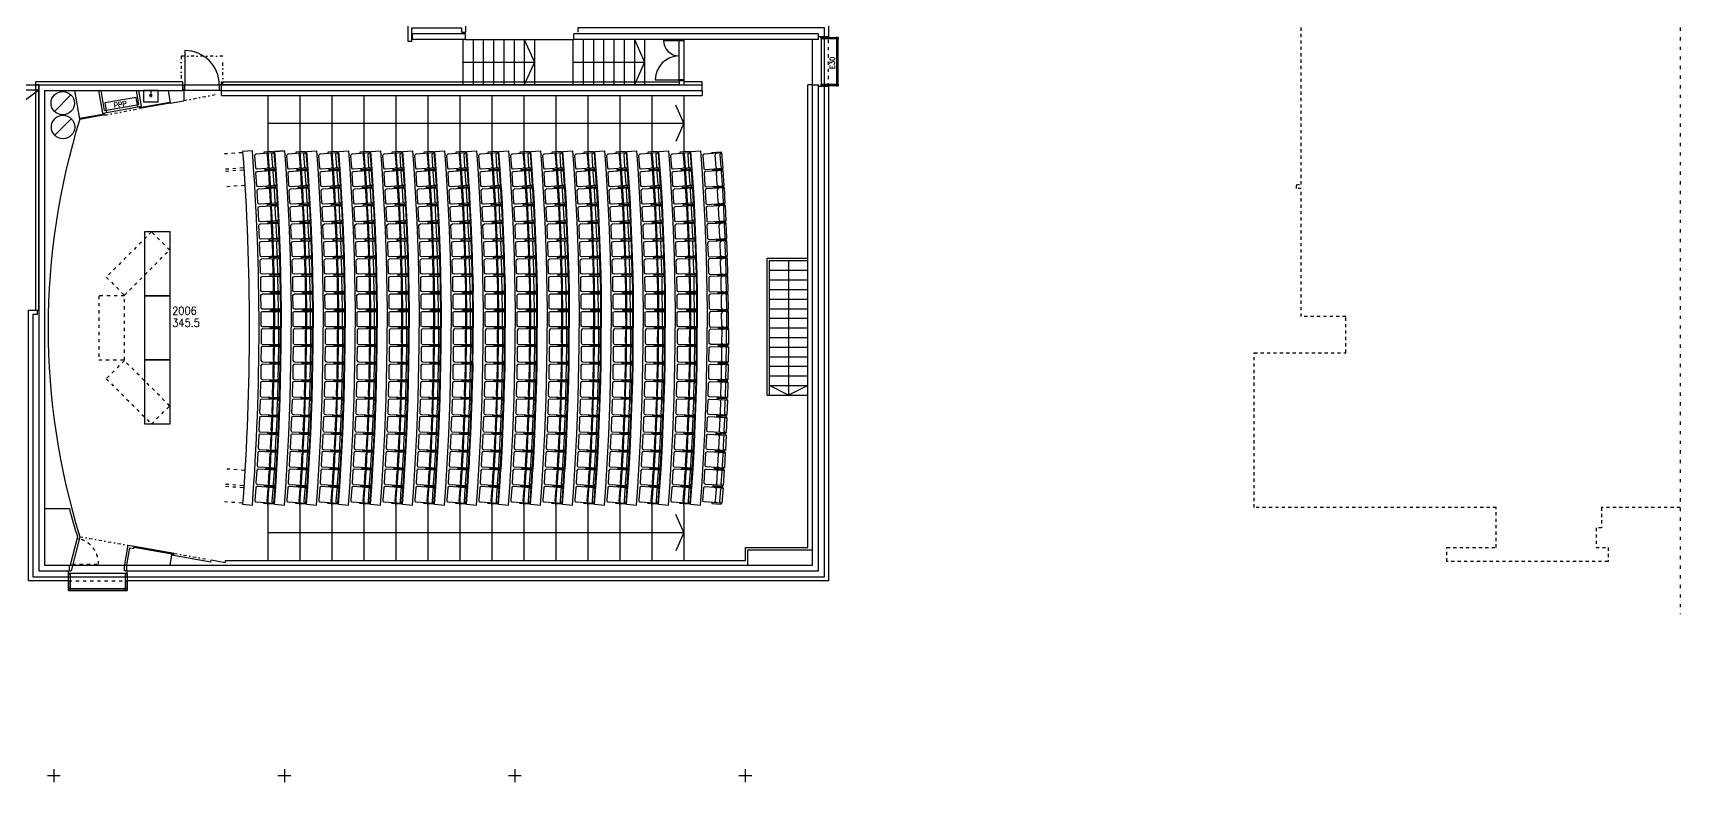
# Model space of a CAD drawing. Extents: x -405 to 179240, y -2585 to 69597.
# Drawn here: x 127780 to 179240, y -185 to 23212 of the extents above; entities that cross this region are included whole.
import ezdxf
from ezdxf.enums import TextEntityAlignment as Align

# ---------------------------------------------------------------- set-up
doc = ezdxf.new("R2010")
doc.units = 0
doc.header["$LTSCALE"] = 100
doc.header["$MEASUREMENT"] = 0
for name, pattern in [('KEL', [2.25, 1, -1.25]), ('KL', [2, 1, -1]), ('PKL', [3, 1, -1, 0, -1])]:
    doc.linetypes.add(name, pattern=pattern)
doc.layers.get('0').update_dxf_attribs({"linetype": 'CONTINUOUS'})
for name, color, linetype in [('ARF2600E0', 8, 'PKL'), ('ART1100T0', 7, 'CONTINUOUS'), ('ART1100T3', 7, 'CONTINUOUS'), ('ART1100TB', 7, 'CONTINUOUS'), ('FM_I', 7, 'CONTINUOUS'), ('M00402', 7, 'CONTINUOUS'), ('M06001', 7, 'CONTINUOUS'), ('M06037', 8, 'CONTINUOUS'), ('M06051', 3, 'CONTINUOUS'), ('m06080', 7, 'CONTINUOUS'), ('M06081', 8, 'CONTINUOUS'), ('PENKIT', 8, 'CONTINUOUS')]:
    doc.layers.add(name, color=color, linetype=linetype)
doc.styles.add('ROMANS', font='romans.shx')
doc.styles.get("Standard").update_dxf_attribs({"font": 'simplex.shx'})

# ---------------------------------------------------------------- blocks, each defined once
blk = doc.blocks.new('LVIVEP')
for p, q in [((-0.2, 0.8), (0.2, 0.8)), ((-0.2, 0.59), (0.2, 0.59)), ((0, 0), (0, 1))]:
    blk.add_line(p, q)
at = {"width": 0.76195, "flags": 1}
blk.add_attdef('LVIKAL', text='', height=0.212, dxfattribs=at).set_placement((-0.39, 0.03), (0.38, 0.03), align=Align.FIT)
blk = doc.blocks.new('tuoli')
at = {"layer": 'PENKIT', "linetype": 'Continuous'}
for p, q in [((-275, -133), (-275, 166)), ((-275, 166), (-240, 166)), ((240, 186), (-240, 186)), ((-240, 186), (-240, -373)), ((-195, 121), (195, 121)), ((240, -373), (240, 186)), ((275, 166), (240, 166)), ((275, 166), (275, -133)), ((-240, -133), (-275, -133)), ((195, -31), (-195, -31)), ((-195, -418), (195, -418)), ((275, -133), (240, -133))]:
    blk.add_line(p, q, dxfattribs=at)
for centre, start, end in [((-195, 166), 180, 270), ((-195, 14), 180, 270), ((195, 166), 270, 0), ((195, 14), 270, 0), ((-195, -373), 180, 270), ((195, -373), 270, 0)]:
    blk.add_arc(centre, 45, start, end, dxfattribs=at)
blk = doc.blocks.new('TUOLI2')
at = {"layer": 'PENKIT', "linetype": 'Continuous'}
for p, q in [((275, 516), (-275, 516)), ((275, 207), (-275, 207)), ((-275, -133), (-275, 166)), ((-275, 166), (-240, 166)), ((240, 186), (-240, 186)), ((-240, 186), (-240, -373)), ((-195, 121), (195, 121)), ((240, -373), (240, 186)), ((275, 166), (240, 166)), ((275, 166), (275, -133)), ((-240, -133), (-275, -133)), ((195, -31), (-195, -31)), ((-195, -418), (195, -418)), ((275, -133), (240, -133))]:
    blk.add_line(p, q, dxfattribs=at)
for centre, start, end in [((-195, 166), 180, 270), ((-195, 14), 180, 270), ((195, 166), 270, 0), ((195, 14), 270, 0), ((-195, -373), 180, 270), ((195, -373), 270, 0)]:
    blk.add_arc(centre, 45, start, end, dxfattribs=at)
blk = doc.blocks.new('aioa_huone')
at = {"layer": 'ART1100T0', "width": 0.9}
blk.add_attdef('HNENUM', (56, 73), '', height=250, dxfattribs=at)
at = {"layer": 'ART1100T3', "width": 0.9}
blk.add_attdef('HNEALA', (56, -302), '', height=250, dxfattribs=at)

msp = doc.modelspace()

# ---------------------------------------------------------------- linework, layer by layer
at = {"linetype": 'KL'}
for points in [[(165935, 8391), (165935, 13221), (168795, 13221), (168795, 14351), (167405, 14351), (167405, 18351), (167255, 18351), (167255, 18481), (167405, 18481), (167405, 23451), (172945, 23451), (172945, 49173), (172735, 49173), (172735, 53763), (172945, 53763), (172945, 55518), (171615, 55693), (173265, 68225), (179240, 67438)], [(179240, 8391), (176790, 8391), (176790, 7751), (176615, 7751), (176615, 7141), (176990, 7141), (176990, 6706), (171955, 6706), (171955, 7141), (173495, 7141), (173495, 8391), (165935, 8391)]]:
    msp.add_lwpolyline(points, dxfattribs=at)
at = {"layer": 'ARF2600E0', "linetype": 'PKL'}
for p, q in [((132492, 21100), (133670, 21324)), ((130028, 20647), (131110, 20852)), ((129242, 7477), (130742, 7213)), ((132188, 6958), (133352, 6753))]:
    msp.add_line(p, q, dxfattribs=at)
msp.add_lwpolyline([(132415, 21590), (133715, 21590), (133715, 22490), (132415, 22490)], close=True, dxfattribs=at)
at = {"layer": 'FM_I', "linetype": 'PKL'}
msp.add_line((179240, 69597), (179240, 5055), dxfattribs=at)
at = {"layer": 'M00402'}
for p, q in [((118660, 14550), (127960, 21440)), ((128452, 20762, 3600), (128968, 21278, 3600)), ((128462, 20017, 3600), (128978, 20533, 3600))]:
    msp.add_line(p, q, dxfattribs=at)
for centre in [(128710, 21020, 3600), (128720, 20275, 3600)]:
    msp.add_circle(centre, 365, dxfattribs=at)
at = {"layer": 'M06001'}
for p, q in [((139630, 23190), (139630, 23010)), ((141295, 23190), (139630, 23190)), ((141295, 23010), (141295, 23190)), ((152320, 23190), (144675, 23190)), ((144675, 23010), (144675, 23190)), ((152320, 23010), (152320, 23190)), ((141295, 23010), (139630, 23010)), ((141295, 23010), (144675, 23010)), ((152320, 23010), (144675, 23010)), ((152140, 21590), (152140, 23010)), ((152635, 23095), (152320, 23095)), ((127960, 21590), (132460, 21590)), ((127960, 21590), (127960, 6410)), ((128140, 21410), (132460, 21410)), ((128140, 21410), (128140, 6590)), ((129242, 20523), (129085, 21410)), ((129960, 20712), (129837, 21410)), ((130017, 20793), (129908, 21410)), ((131090, 20982), (131015, 21410)), ((131171, 20926), (131086, 21410)), ((132000, 21410), (132068, 21021)), ((132460, 21410), (132460, 21590)), ((132492, 21460), (132492, 21096)), ((133670, 21590), (148690, 21590)), ((133670, 21410), (133670, 21590)), ((133670, 21410), (148690, 21410)), ((133670, 21260), (133670, 21410)), ((133670, 21260), (148690, 21260)), ((148690, 21410), (148690, 21590)), ((148690, 21410), (148690, 21260)), ((148690, 21410), (148690, 21260)), ((151990, 7140), (151990, 21590)), ((152140, 21590), (151990, 21590)), ((152140, 6590), (152140, 21590)), ((152140, 21590), (152320, 21590)), ((152320, 6410), (152320, 21590)), ((152635, 21545), (152320, 21545)), ((129960, 20712), (131171, 20926)), ((130017, 20793), (131090, 20982)), ((132068, 21021), (132492, 21096)), ((128140, 8357), (128917, 8357)), ((129169, 7476), (128943, 6590)), ((129242, 7477), (128969, 6410)), ((129155, 7422), (129224, 7409)), ((130742, 7213), (130635, 6608)), ((130742, 7213), (130939, 7178)), ((130798, 7132), (130704, 6596)), ((130798, 7132), (130927, 7109)), ((130927, 7109), (130939, 7178)), ((132110, 6909), (132054, 6590)), ((132110, 6909), (133341, 6692)), ((133341, 6692), (133352, 6753)), ((133352, 6753), (133785, 6676)), ((133785, 6740), (150040, 6740)), ((133785, 6740), (133785, 6676)), ((150040, 7140), (151990, 7140)), ((150040, 6740), (150040, 7140)), ((150110, 6590), (150110, 7070)), ((150110, 7070), (152140, 7070)), ((127960, 6410), (128915, 6410)), ((128140, 6590), (128915, 6590)), ((128895, 6225), (128895, 6410)), ((128915, 6590), (128915, 6410)), ((128915, 6590), (130705, 6590)), ((128915, 6410), (128969, 6410)), ((130635, 6410), (130635, 6608)), ((130705, 6410), (130635, 6410)), ((130705, 6590), (152140, 6590)), ((130705, 6590), (130705, 6410)), ((130705, 6410), (152320, 6410)), ((130725, 6225), (130725, 6410)), ((128235, 15), (128635, 15)), ((128435, 215), (128435, -185)), ((135435, 15), (135835, 15)), ((135635, 215), (135635, -185)), ((142635, 15), (143035, 15)), ((142835, 215), (142835, -185)), ((149835, 15), (150235, 15)), ((150035, 215), (150035, -185))]:
    msp.add_line(p, q, dxfattribs=at)
at = {"layer": 'M06001', "linetype": 'KEL'}
for p, q in [((152635, 21545), (152635, 23100)), ((128895, 6095), (130725, 6095))]:
    msp.add_line(p, q, dxfattribs=at)
at = {"layer": 'M06001'}
for points in [[(139620, 22955), (139620, 23375), (141170, 23375), (141170, 23235), (141300, 23235), (141300, 23505), (139490, 23505), (139490, 22955)], [(152405, 23024), (152405, 23074), (152935, 23074), (152935, 23024)], [(152505, 21565), (152505, 23074), (152405, 23074), (152405, 21565)], [(152935, 21565), (152935, 23074), (152885, 23074), (152885, 21565)], [(152405, 21565), (152405, 21615), (152935, 21615), (152935, 21565)], [(128895, 6325), (128945, 6325), (128945, 5795), (128895, 5795)], [(128895, 6225), (130725, 6225), (130725, 6325), (128895, 6325)], [(130675, 6325), (130725, 6325), (130725, 5795), (130675, 5795)], [(128895, 5795), (130725, 5795), (130725, 5845), (128895, 5845)]]:
    msp.add_lwpolyline(points, close=True, dxfattribs=at)
for points in [[(144670, 23505), (152635, 23505), (152635, 23095)], [(152505, 23095), (152505, 23375), (144800, 23375), (144800, 23235)], [(130725, 6225), (152505, 6225), (152505, 21545)], [(152635, 21545), (152635, 6095), (130725, 6095)], [(128895, 6095), (127645, 6095), (127645, 14550), (127775, 14550), (127915, 14550), (127915, 14420), (127775, 14420), (127775, 14314), (127775, 6225), (128895, 6225)], [(128895, 6125), (128895, 5995), (128895, 5795), (130725, 5795), (130725, 6125)], [(128945, 6125), (128945, 5995), (128945, 5845), (130675, 5845), (130675, 6125)]]:
    msp.add_lwpolyline(points, dxfattribs=at)
for radius, start, end in [(22045, 162.7901, 197.2099), (22115, 194.7827, 197.1586)]:
    msp.add_arc((150300, 14000), radius, start, end, dxfattribs=at)
at = {"layer": 'M06037'}
for p, q in [((141210, 23010), (141210, 21590)), ((141530, 23010), (141530, 21590)), ((141850, 23010), (141850, 21590)), ((142170, 23010), (142170, 21590)), ((142490, 23010), (142490, 21590)), ((142810, 23010), (142810, 21590)), ((143130, 23010), (143130, 21590)), ((143450, 23010), (143450, 21590)), ((144650, 23010), (144650, 21590)), ((144970, 23010), (144970, 21590)), ((145290, 23010), (145290, 21590)), ((145610, 23010), (145610, 21590)), ((145930, 23010), (145930, 21590)), ((146250, 23010), (146250, 21590)), ((146570, 23010), (146570, 21590)), ((146890, 23010), (146890, 21590)), ((141210, 22300), (143450, 22300)), ((144650, 22300), (146890, 22300)), ((118510, 21590), (127960, 21590)), ((118660, 21440), (127960, 21440)), ((148116, 20392), (147866, 20952)), ((135116, 20392), (148116, 20392)), ((148116, 20392), (147866, 19818)), ((150715, 11900), (150715, 16175)), ((150715, 16175), (151990, 16175)), ((150790, 11900), (150790, 16100)), ((150790, 16100), (151990, 16100)), ((151390, 16100), (151390, 11900)), ((150790, 15800), (151990, 15800)), ((150790, 15500), (151990, 15500)), ((150790, 15200), (151990, 15200)), ((150790, 14900), (151990, 14900)), ((150790, 14600), (151990, 14600)), ((150790, 14300), (151990, 14300)), ((150790, 14000), (151990, 14000)), ((150790, 13700), (151990, 13700)), ((150790, 13400), (151990, 13400)), ((150790, 13100), (151990, 13100)), ((150790, 12800), (151990, 12800)), ((150790, 12500), (151990, 12500)), ((150715, 11900), (151990, 11900)), ((150790, 12200), (151990, 12200)), ((135116, 8012), (135116, 6749)), ((148116, 7608), (147866, 8169)), ((135116, 7608), (148116, 7608)), ((148116, 7608), (147866, 7035))]:
    msp.add_line(p, q, dxfattribs=at)
at = {"layer": 'M06037', "linetype": 'Continuous'}
for p, q in [((135116, 21260), (135116, 19523)), ((136116, 21260), (136116, 19523)), ((137116, 21260), (137116, 19523)), ((138116, 21260), (138116, 19523)), ((139116, 21260), (139116, 19523)), ((140116, 21260), (140116, 19523)), ((141116, 21260), (141116, 19523)), ((142116, 21260), (142116, 19523)), ((143116, 21260), (143116, 19523)), ((144116, 21260), (144116, 19523)), ((145116, 21260), (145116, 19523)), ((146116, 21260), (146116, 19523)), ((147116, 21260), (147116, 19523)), ((148116, 21260), (148116, 19523)), ((135116, 8477), (135116, 6740)), ((136116, 8477), (136116, 6740)), ((137116, 8477), (137116, 6740)), ((138116, 8477), (138116, 6740)), ((139116, 8477), (139116, 6740)), ((140116, 8477), (140116, 6740)), ((141116, 8477), (141116, 6740)), ((142116, 8477), (142116, 6740)), ((143116, 8477), (143116, 6740)), ((144116, 8477), (144116, 6740)), ((145116, 8477), (145116, 6740)), ((146116, 8477), (146116, 6740)), ((147116, 8477), (147116, 6740)), ((148116, 8477), (148116, 6740))]:
    msp.add_line(p, q, dxfattribs=at)
at = {"layer": 'M06037'}
for points in [[(143130, 23010), (143450, 22300), (143130, 21590)], [(146570, 23010), (146890, 22300), (146570, 21590)], [(151990, 12200), (151390, 11900), (150790, 12200)]]:
    msp.add_lwpolyline(points, dxfattribs=at)
for points in [[(135116, 19523, -0.019001), (135326, 14000)], [(136116, 19523, -0.019001), (136326, 14000)], [(137116, 19523, -0.019001), (137326, 14000)], [(138116, 19523, -0.019001), (138326, 14000)], [(139116, 19523, -0.019001), (139326, 14000)], [(140116, 19523, -0.019001), (140326, 14000)], [(141116, 19523, -0.019001), (141326, 14000)], [(142116, 19523, -0.019001), (142326, 14000)], [(143116, 19523, -0.019001), (143326, 14000)], [(144116, 19523, -0.019001), (144326, 14000)], [(145116, 19523, -0.019001), (145326, 14000)], [(146116, 19523, -0.019001), (146326, 14000)], [(147116, 19523, -0.019001), (147326, 14000)], [(148116, 19523, -0.019001), (148326, 14000)], [(148116, 19523, -0.019001), (148326, 14000)], [(135116, 8477, 0.019001), (135326, 14000)], [(136116, 8477, 0.019001), (136326, 14000)], [(137116, 8477, 0.019001), (137326, 14000)], [(138116, 8477, 0.019001), (138326, 14000)], [(139116, 8477, 0.019001), (139326, 14000)], [(140116, 8477, 0.019001), (140326, 14000)], [(141116, 8477, 0.019001), (141326, 14000)], [(142116, 8477, 0.019001), (142326, 14000)], [(143116, 8477, 0.019001), (143326, 14000)], [(144116, 8477, 0.019001), (144326, 14000)], [(145116, 8477, 0.019001), (145326, 14000)], [(146116, 8477, 0.019001), (146326, 14000)], [(147116, 8477, 0.019001), (147326, 14000)], [(148116, 8477, 0.019001), (148326, 14000)], [(148116, 8477, 0.019001), (148326, 14000)]]:
    msp.add_lwpolyline(points, format="xyb", dxfattribs=at)
at = {"layer": 'M06051'}
for p, q in [((132530, 22661), (132530, 21590)), ((147481, 22978), (147965, 22978)), ((147965, 23010), (148115, 23010)), ((147965, 22978), (147965, 23010)), ((147965, 22978), (148115, 22978)), ((147965, 21752), (147965, 22978)), ((148115, 23010), (148115, 22978)), ((148115, 22978), (148115, 21752)), ((147223, 21752), (147965, 21752)), ((147965, 21720), (147965, 21752)), ((148115, 21752), (147965, 21752)), ((148115, 21720), (147965, 21720)), ((148115, 21752), (148115, 21720)), ((132470, 21410), (132470, 21590)), ((132470, 21590), (132530, 21590)), ((132530, 21410), (132470, 21410)), ((132530, 21410), (132530, 21590)), ((132530, 21590), (133601, 21590)), ((133601, 21410), (132530, 21410)), ((133601, 21590), (133601, 21410)), ((133601, 21590), (133660, 21590)), ((133660, 21410), (133601, 21410)), ((133660, 21590), (133660, 21410)), ((129242, 20553), (130014, 20689)), ((130021, 20650), (129249, 20514)), ((130014, 20689), (130021, 20650)), ((131105, 20882), (132060, 21050)), ((131110, 20852), (131105, 20882)), ((132065, 21020), (131110, 20852)), ((132060, 21050), (132065, 21020)), ((129249, 20514), (129242, 20553)), ((130948, 7177), (130943, 7147)), ((130943, 7147), (132183, 6928)), ((132188, 6958), (130948, 7177)), ((132183, 6928), (132188, 6958))]:
    msp.add_line(p, q, dxfattribs=at)
at = {"layer": 'M06051', "linetype": 'KEL'}
msp.add_line((129014, 6618), (129827, 6618), dxfattribs=at)
msp.add_arc((129027, 6637), 800, 358.6627, 76.5153, dxfattribs=at)
at = {"layer": 'M06051'}
for centre, major_axis, start_param, end_param in [((132530, 21590), (757, 757), 5.497787, 7.068583), ((147965, 22978), (-342, 342), 0.785398, 2.356194), ((147965, 21752), (-524, 524), -0.785398, 0.785398)]:
    msp.add_ellipse(centre, major_axis=major_axis, ratio=1, start_param=start_param, end_param=end_param, dxfattribs=at)
at = {"layer": 'm06080'}
for p, q in [((147965, 21720), (147965, 21590)), ((148115, 21720), (148115, 21590))]:
    msp.add_line(p, q, dxfattribs=at)
for points in [[(127860, 21590), (132460, 21590), (132460, 21690), (127860, 21690)], [(147965, 21590), (133670, 21590), (133670, 21690), (147965, 21690)], [(148115, 21590), (148690, 21590), (148690, 21690), (148115, 21690)], [(127960, 21590), (127860, 21590), (127860, 14550), (127960, 14550)]]:
    msp.add_lwpolyline(points, close=True, dxfattribs=at)
at = {"layer": 'm06080', "linetype": 'KEL'}
for points in [[(132051, 16434), (131485, 17000), (130071, 15586), (130637, 15020)], [(130637, 15000), (129837, 15000), (129837, 13000), (130637, 13000)], [(130637, 12980), (130071, 12414), (131485, 11000), (132051, 11566)]]:
    msp.add_lwpolyline(points, close=True, dxfattribs=at)
at = {"layer": 'm06080', "linetype": 'Continuous'}
for points in [[(132062, 17000), (131262, 17000), (131262, 15000), (132062, 15000)], [(132062, 15000), (131262, 15000), (131262, 13000), (132062, 13000)], [(132062, 13000), (131262, 13000), (131262, 11000), (132062, 11000)]]:
    msp.add_lwpolyline(points, close=True, dxfattribs=at)
at = {"layer": 'M06081'}
for points in [[(131007, 21201), (130023, 21028), (130075, 20732), (131060, 20906)], [(131234, 21060), (131694, 21060), (131694, 21410), (131234, 21410)]]:
    msp.add_lwpolyline(points, close=True, dxfattribs=at)
at = {"layer": 'PENKIT', "linetype": 'KEL'}
for p, q in [((134309, 19473), (133707, 19430)), ((134344, 18995), (133741, 18951)), ((134347, 18928), (133744, 18885)), ((134381, 18449), (133778, 18406)), ((134381, 9551), (133778, 9594)), ((134344, 9005), (133741, 9049)), ((134347, 9072), (133744, 9115)), ((134309, 8527), (133707, 8570))]:
    msp.add_line(p, q, dxfattribs=at)
at = {"layer": 'PENKIT', "linetype": 'Continuous'}
for p, q in [((135328, 19510), (135636, 19532)), ((136328, 19510), (136636, 19532)), ((137328, 19510), (137636, 19532)), ((138328, 19510), (138636, 19532)), ((139328, 19510), (139636, 19532)), ((140328, 19510), (140636, 19532)), ((141328, 19510), (141636, 19532)), ((142328, 19510), (142636, 19532)), ((143328, 19510), (143636, 19532)), ((144328, 19510), (144636, 19532)), ((145328, 19510), (145636, 19532)), ((146328, 19510), (146636, 19532)), ((147328, 19510), (147636, 19532)), ((148328, 19510), (148636, 19532)), ((135328, 8490), (135636, 8468)), ((136328, 8490), (136636, 8468)), ((137328, 8490), (137636, 8468)), ((138328, 8490), (138636, 8468)), ((139328, 8490), (139636, 8468)), ((140328, 8490), (140636, 8468)), ((141328, 8490), (141636, 8468)), ((142328, 8490), (142636, 8468)), ((143328, 8490), (143636, 8468)), ((144328, 8490), (144636, 8468)), ((145328, 8490), (145636, 8468)), ((146328, 8490), (146636, 8468)), ((147328, 8490), (147636, 8468)), ((148328, 8490), (148636, 8468))]:
    msp.add_line(p, q, dxfattribs=at)
at = {"layer": 'PENKIT'}
msp.add_lwpolyline([(134636, 19532), (134328, 19510, -0.037716), (134328, 8490), (134636, 8468, 0.03771), (134636, 19532)], format="xyb", close=True, dxfattribs=at)
msp.add_lwpolyline([(135636, 19532), (135328, 19510)], dxfattribs=at)

# ---------------------------------------------------------------- block references
at = {"layer": 'ART1100TB'}
msp.add_blockref('aioa_huone', (132072, 14336), dxfattribs=at).add_auto_attribs({'HNENUM': '2006', 'HNEALA': '345.5'})
at = {"layer": 'M06081', "xscale": -200, "yscale": 200, "zscale": 200, "rotation": 180}
msp.add_blockref('LVIVEP', (131464, 21410), dxfattribs=at)
at = {"layer": 'M06081'}
msp.add_blockref('LVIVEP', (131186, 20793), dxfattribs=at)
at = {"layer": 'PENKIT', "linetype": 'Continuous', "xscale": -1}
for name, p, rotation in [('TUOLI2', (135141, 19221), 274.1150577011776), ('TUOLI2', (136141, 19221), 274.1150577011776), ('TUOLI2', (137141, 19221), 274.1150577011776), ('TUOLI2', (138141, 19221), 274.1150577011776), ('TUOLI2', (139141, 19221), 274.1150577011776), ('TUOLI2', (140141, 19221), 274.1150577011776), ('TUOLI2', (141141, 19221), 274.1150577011776), ('TUOLI2', (142141, 19221), 274.1150577011776), ('TUOLI2', (143141, 19221), 274.1150577011776), ('TUOLI2', (144141, 19221), 274.1150577011776), ('TUOLI2', (145141, 19221), 274.1150577011776), ('TUOLI2', (146141, 19221), 274.1150577011776), ('TUOLI2', (147141, 19221), 274.1150577011776), ('TUOLI2', (148141, 19221), 274.1150577011776), ('TUOLI2', (135178, 18672), 273.6818937323592), ('TUOLI2', (136178, 18672), 273.6818937323592), ('TUOLI2', (137178, 18672), 273.6818937323592), ('TUOLI2', (138178, 18672), 273.6818937323592), ('TUOLI2', (139178, 18672), 273.6818937323592), ('TUOLI2', (140178, 18672), 273.6818937323592), ('TUOLI2', (141178, 18672), 273.6818937323592), ('TUOLI2', (142178, 18672), 273.6818937323592), ('TUOLI2', (143178, 18672), 273.6818937323592), ('TUOLI2', (144178, 18672), 273.6818937323592), ('TUOLI2', (145178, 18672), 273.6818937323592), ('TUOLI2', (146178, 18672), 273.6818937323592), ('TUOLI2', (147178, 18672), 273.6818937323592), ('TUOLI2', (148178, 18672), 273.6818937323592), ('TUOLI2', (135212, 18123), 273.2487297637485), ('TUOLI2', (136212, 18123), 273.2487297637485), ('TUOLI2', (137212, 18123), 273.2487297637485), ('TUOLI2', (138212, 18123), 273.2487297637485), ('TUOLI2', (139212, 18123), 273.2487297637485), ('TUOLI2', (140212, 18123), 273.2487297637485), ('TUOLI2', (141212, 18123), 273.2487297637485), ('TUOLI2', (142212, 18123), 273.2487297637485), ('TUOLI2', (143212, 18123), 273.2487297637485), ('TUOLI2', (144212, 18123), 273.2487297637485), ('TUOLI2', (145212, 18123), 273.2487297637485), ('TUOLI2', (146212, 18123), 273.2487297637485), ('TUOLI2', (147212, 18123), 273.2487297637485), ('TUOLI2', (148212, 18123), 273.2487297637485), ('TUOLI2', (135241, 17574), 272.8155657957553), ('TUOLI2', (136241, 17574), 272.8155657957553), ('TUOLI2', (137241, 17574), 272.8155657957553), ('TUOLI2', (138241, 17574), 272.8155657957553), ('TUOLI2', (139241, 17574), 272.8155657957553), ('TUOLI2', (140241, 17574), 272.8155657957553), ('TUOLI2', (141241, 17574), 272.8155657957553), ('TUOLI2', (142241, 17574), 272.8155657957553), ('TUOLI2', (143241, 17574), 272.8155657957553), ('TUOLI2', (144241, 17574), 272.8155657957553), ('TUOLI2', (145241, 17574), 272.8155657957553), ('TUOLI2', (146241, 17574), 272.8155657957553), ('TUOLI2', (147241, 17574), 272.8155657957553), ('TUOLI2', (148241, 17574), 272.8155657957553), ('TUOLI2', (135266, 17024), 272.3824018315152), ('TUOLI2', (136266, 17024), 272.3824018315152), ('TUOLI2', (137266, 17024), 272.3824018315152), ('TUOLI2', (138266, 17024), 272.3824018315152), ('TUOLI2', (139266, 17024), 272.3824018315152), ('TUOLI2', (140266, 17024), 272.3824018315152), ('TUOLI2', (141266, 17024), 272.3824018315152), ('TUOLI2', (142266, 17024), 272.3824018315152), ('TUOLI2', (143266, 17024), 272.3824018315152), ('TUOLI2', (144266, 17024), 272.3824018315152), ('TUOLI2', (145266, 17024), 272.3824018315152), ('TUOLI2', (146266, 17024), 272.3824018315152), ('TUOLI2', (147266, 17024), 272.3824018315152), ('TUOLI2', (148266, 17024), 272.3824018315152), ('TUOLI2', (135287, 16475), 271.9492378583057), ('TUOLI2', (136287, 16475), 271.9492378583057), ('TUOLI2', (137287, 16475), 271.9492378583057), ('TUOLI2', (138287, 16475), 271.9492378583057), ('TUOLI2', (139287, 16475), 271.9492378583057), ('TUOLI2', (140287, 16475), 271.9492378583057), ('TUOLI2', (141287, 16475), 271.9492378583057), ('TUOLI2', (142287, 16475), 271.9492378583057), ('TUOLI2', (143287, 16475), 271.9492378583057), ('TUOLI2', (144287, 16475), 271.9492378583057), ('TUOLI2', (145287, 16475), 271.9492378583057), ('TUOLI2', (146287, 16475), 271.9492378583057), ('TUOLI2', (147287, 16475), 271.9492378583057), ('TUOLI2', (148287, 16475), 271.9492378583057), ('TUOLI2', (135303, 15925), 271.516073888979), ('TUOLI2', (136303, 15925), 271.516073888979), ('TUOLI2', (137303, 15925), 271.516073888979), ('TUOLI2', (138303, 15925), 271.516073888979), ('TUOLI2', (139303, 15925), 271.516073888979), ('TUOLI2', (140303, 15925), 271.516073888979), ('TUOLI2', (141303, 15925), 271.516073888979), ('TUOLI2', (142303, 15925), 271.516073888979), ('TUOLI2', (143303, 15925), 271.516073888979), ('TUOLI2', (144303, 15925), 271.516073888979), ('TUOLI2', (145303, 15925), 271.516073888979), ('TUOLI2', (146303, 15925), 271.516073888979), ('TUOLI2', (147303, 15925), 271.516073888979), ('TUOLI2', (148303, 15925), 271.516073888979), ('TUOLI2', (135316, 15375), 271.0829099233456), ('TUOLI2', (136316, 15375), 271.0829099233456), ('TUOLI2', (137316, 15375), 271.0829099233456), ('TUOLI2', (138316, 15375), 271.0829099233456), ('TUOLI2', (139316, 15375), 271.0829099233456), ('TUOLI2', (140316, 15375), 271.0829099233456), ('TUOLI2', (141316, 15375), 271.0829099233456), ('TUOLI2', (142316, 15375), 271.0829099233456), ('TUOLI2', (143316, 15375), 271.0829099233456), ('TUOLI2', (144316, 15375), 271.0829099233456), ('TUOLI2', (145316, 15375), 271.0829099233456), ('TUOLI2', (146316, 15375), 271.0829099233456), ('TUOLI2', (147316, 15375), 271.0829099233456), ('TUOLI2', (148316, 15375), 271.0829099233456), ('TUOLI2', (135324, 14825), 270.6497459562636), ('TUOLI2', (136324, 14825), 270.6497459562636), ('TUOLI2', (137324, 14825), 270.6497459562636), ('TUOLI2', (138324, 14825), 270.6497459562636), ('TUOLI2', (139324, 14825), 270.6497459562636), ('TUOLI2', (140324, 14825), 270.6497459562636), ('TUOLI2', (141324, 14825), 270.6497459562636), ('TUOLI2', (142324, 14825), 270.6497459562636), ('TUOLI2', (143324, 14825), 270.6497459562636), ('TUOLI2', (144324, 14825), 270.6497459562636), ('TUOLI2', (145324, 14825), 270.6497459562636), ('TUOLI2', (146324, 14825), 270.6497459562636), ('TUOLI2', (147324, 14825), 270.6497459562636), ('TUOLI2', (148324, 14825), 270.6497459562636), ('TUOLI2', (135328, 14275), 270.2165819857267), ('TUOLI2', (136328, 14275), 270.2165819857267), ('TUOLI2', (137328, 14275), 270.2165819857267), ('TUOLI2', (138328, 14275), 270.2165819857267), ('TUOLI2', (139328, 14275), 270.2165819857267), ('TUOLI2', (140328, 14275), 270.2165819857267), ('TUOLI2', (141328, 14275), 270.2165819857267), ('TUOLI2', (142328, 14275), 270.2165819857267), ('TUOLI2', (143328, 14275), 270.2165819857267), ('TUOLI2', (144328, 14275), 270.2165819857267), ('TUOLI2', (145328, 14275), 270.2165819857267), ('TUOLI2', (146328, 14275), 270.2165819857267), ('TUOLI2', (147328, 14275), 270.2165819857267), ('TUOLI2', (148328, 14275), 270.2165819857267), ('tuoli', (149328, 13725), 269.7832286619331), ('tuoli', (149321, 13172), 269.3500829578382), ('tuoli', (149313, 12622), 268.916937257224), ('tuoli', (149300, 12072), 268.4837915545443), ('tuoli', (149283, 11523), 268.050645854465), ('tuoli', (149263, 10973), 267.6175001532544), ('tuoli', (149238, 10424), 267.1843544468817), ('tuoli', (149209, 9874), 266.7512087457701), ('tuoli', (149175, 9325), 266.318063042841), ('tuoli', (149138, 8777), 265.8849173416509)]:
    msp.add_blockref(name, p, dxfattribs=dict(at, rotation=rotation))
at = {"layer": 'PENKIT', "linetype": 'Continuous'}
for name, p, rotation in [('tuoli', (149138, 19218), 274.1150826583491), ('tuoli', (149175, 18669), 273.6819369571591), ('tuoli', (149209, 18120), 273.2487912542299), ('tuoli', (149238, 17571), 272.8156455531183), ('tuoli', (149263, 17021), 272.3824998467456), ('tuoli', (149283, 16472), 271.949354145535), ('tuoli', (149300, 15922), 271.5162084454556), ('tuoli', (149313, 15372), 271.083062742776), ('tuoli', (149321, 14822), 270.6499170421618), ('tuoli', (149328, 14269), 270.2167713380669), ('TUOLI2', (135328, 13725), 269.7834180142733), ('TUOLI2', (136328, 13725), 269.7834180142733), ('TUOLI2', (137328, 13725), 269.7834180142733), ('TUOLI2', (138328, 13725), 269.7834180142733), ('TUOLI2', (139328, 13725), 269.7834180142733), ('TUOLI2', (140328, 13725), 269.7834180142733), ('TUOLI2', (141328, 13725), 269.7834180142733), ('TUOLI2', (142328, 13725), 269.7834180142733), ('TUOLI2', (143328, 13725), 269.7834180142733), ('TUOLI2', (144328, 13725), 269.7834180142733), ('TUOLI2', (145328, 13725), 269.7834180142733), ('TUOLI2', (146328, 13725), 269.7834180142733), ('TUOLI2', (147328, 13725), 269.7834180142733), ('TUOLI2', (148328, 13725), 269.7834180142733), ('TUOLI2', (135324, 13175), 269.3502540437363), ('TUOLI2', (136324, 13175), 269.3502540437363), ('TUOLI2', (137324, 13175), 269.3502540437363), ('TUOLI2', (138324, 13175), 269.3502540437363), ('TUOLI2', (139324, 13175), 269.3502540437363), ('TUOLI2', (140324, 13175), 269.3502540437363), ('TUOLI2', (141324, 13175), 269.3502540437363), ('TUOLI2', (142324, 13175), 269.3502540437363), ('TUOLI2', (143324, 13175), 269.3502540437363), ('TUOLI2', (144324, 13175), 269.3502540437363), ('TUOLI2', (145324, 13175), 269.3502540437363), ('TUOLI2', (146324, 13175), 269.3502540437363), ('TUOLI2', (147324, 13175), 269.3502540437363), ('TUOLI2', (148324, 13175), 269.3502540437363), ('TUOLI2', (135316, 12625), 268.9170900766544), ('TUOLI2', (136316, 12625), 268.9170900766544), ('TUOLI2', (137316, 12625), 268.9170900766544), ('TUOLI2', (138316, 12625), 268.9170900766544), ('TUOLI2', (139316, 12625), 268.9170900766544), ('TUOLI2', (140316, 12625), 268.9170900766544), ('TUOLI2', (141316, 12625), 268.9170900766544), ('TUOLI2', (142316, 12625), 268.9170900766544), ('TUOLI2', (143316, 12625), 268.9170900766544), ('TUOLI2', (144316, 12625), 268.9170900766544), ('TUOLI2', (145316, 12625), 268.9170900766544), ('TUOLI2', (146316, 12625), 268.9170900766544), ('TUOLI2', (147316, 12625), 268.9170900766544), ('TUOLI2', (148316, 12625), 268.9170900766544), ('TUOLI2', (135303, 12075), 268.483926111021), ('TUOLI2', (136303, 12075), 268.483926111021), ('TUOLI2', (137303, 12075), 268.483926111021), ('TUOLI2', (138303, 12075), 268.483926111021), ('TUOLI2', (139303, 12075), 268.483926111021), ('TUOLI2', (140303, 12075), 268.483926111021), ('TUOLI2', (141303, 12075), 268.483926111021), ('TUOLI2', (142303, 12075), 268.483926111021), ('TUOLI2', (143303, 12075), 268.483926111021), ('TUOLI2', (144303, 12075), 268.483926111021), ('TUOLI2', (145303, 12075), 268.483926111021), ('TUOLI2', (146303, 12075), 268.483926111021), ('TUOLI2', (147303, 12075), 268.483926111021), ('TUOLI2', (148303, 12075), 268.483926111021), ('TUOLI2', (135287, 11525), 268.0507621416943), ('TUOLI2', (136287, 11525), 268.0507621416943), ('TUOLI2', (137287, 11525), 268.0507621416943), ('TUOLI2', (138287, 11525), 268.0507621416943), ('TUOLI2', (139287, 11525), 268.0507621416943), ('TUOLI2', (140287, 11525), 268.0507621416943), ('TUOLI2', (141287, 11525), 268.0507621416943), ('TUOLI2', (142287, 11525), 268.0507621416943), ('TUOLI2', (143287, 11525), 268.0507621416943), ('TUOLI2', (144287, 11525), 268.0507621416943), ('TUOLI2', (145287, 11525), 268.0507621416943), ('TUOLI2', (146287, 11525), 268.0507621416943), ('TUOLI2', (147287, 11525), 268.0507621416943), ('TUOLI2', (148287, 11525), 268.0507621416943), ('TUOLI2', (135266, 10976), 267.6175981684848), ('TUOLI2', (136266, 10976), 267.6175981684848), ('TUOLI2', (137266, 10976), 267.6175981684848), ('TUOLI2', (138266, 10976), 267.6175981684848), ('TUOLI2', (139266, 10976), 267.6175981684848), ('TUOLI2', (140266, 10976), 267.6175981684848), ('TUOLI2', (141266, 10976), 267.6175981684848), ('TUOLI2', (142266, 10976), 267.6175981684848), ('TUOLI2', (143266, 10976), 267.6175981684848), ('TUOLI2', (144266, 10976), 267.6175981684848), ('TUOLI2', (145266, 10976), 267.6175981684848), ('TUOLI2', (146266, 10976), 267.6175981684848), ('TUOLI2', (147266, 10976), 267.6175981684848), ('TUOLI2', (148266, 10976), 267.6175981684848), ('TUOLI2', (135241, 10426), 267.1844342042447), ('TUOLI2', (136241, 10426), 267.1844342042447), ('TUOLI2', (137241, 10426), 267.1844342042447), ('TUOLI2', (138241, 10426), 267.1844342042447), ('TUOLI2', (139241, 10426), 267.1844342042447), ('TUOLI2', (140241, 10426), 267.1844342042447), ('TUOLI2', (141241, 10426), 267.1844342042447), ('TUOLI2', (142241, 10426), 267.1844342042447), ('TUOLI2', (143241, 10426), 267.1844342042447), ('TUOLI2', (144241, 10426), 267.1844342042447), ('TUOLI2', (145241, 10426), 267.1844342042447), ('TUOLI2', (146241, 10426), 267.1844342042447), ('TUOLI2', (147241, 10426), 267.1844342042447), ('TUOLI2', (148241, 10426), 267.1844342042447), ('TUOLI2', (135212, 9877), 266.7512702362515), ('TUOLI2', (136212, 9877), 266.7512702362515), ('TUOLI2', (137212, 9877), 266.7512702362515), ('TUOLI2', (138212, 9877), 266.7512702362515), ('TUOLI2', (139212, 9877), 266.7512702362515), ('TUOLI2', (140212, 9877), 266.7512702362515), ('TUOLI2', (141212, 9877), 266.7512702362515), ('TUOLI2', (142212, 9877), 266.7512702362515), ('TUOLI2', (143212, 9877), 266.7512702362515), ('TUOLI2', (144212, 9877), 266.7512702362515), ('TUOLI2', (145212, 9877), 266.7512702362515), ('TUOLI2', (146212, 9877), 266.7512702362515), ('TUOLI2', (147212, 9877), 266.7512702362515), ('TUOLI2', (148212, 9877), 266.7512702362515), ('TUOLI2', (135178, 9328), 266.3181062676408), ('TUOLI2', (136178, 9328), 266.3181062676408), ('TUOLI2', (137178, 9328), 266.3181062676408), ('TUOLI2', (138178, 9328), 266.3181062676408), ('TUOLI2', (139178, 9328), 266.3181062676408), ('TUOLI2', (140178, 9328), 266.3181062676408), ('TUOLI2', (141178, 9328), 266.3181062676408), ('TUOLI2', (142178, 9328), 266.3181062676408), ('TUOLI2', (143178, 9328), 266.3181062676408), ('TUOLI2', (144178, 9328), 266.3181062676408), ('TUOLI2', (145178, 9328), 266.3181062676408), ('TUOLI2', (146178, 9328), 266.3181062676408), ('TUOLI2', (147178, 9328), 266.3181062676408), ('TUOLI2', (148178, 9328), 266.3181062676408), ('TUOLI2', (135141, 8779), 265.8849422988224), ('TUOLI2', (136141, 8779), 265.8849422988224), ('TUOLI2', (137141, 8779), 265.8849422988224), ('TUOLI2', (138141, 8779), 265.8849422988224), ('TUOLI2', (139141, 8779), 265.8849422988224), ('TUOLI2', (140141, 8779), 265.8849422988224), ('TUOLI2', (141141, 8779), 265.8849422988224), ('TUOLI2', (142141, 8779), 265.8849422988224), ('TUOLI2', (143141, 8779), 265.8849422988224), ('TUOLI2', (144141, 8779), 265.8849422988224), ('TUOLI2', (145141, 8779), 265.8849422988224), ('TUOLI2', (146141, 8779), 265.8849422988224), ('TUOLI2', (147141, 8779), 265.8849422988224), ('TUOLI2', (148141, 8779), 265.8849422988224)]:
    msp.add_blockref(name, p, dxfattribs=dict(at, rotation=rotation))

# ---------------------------------------------------------------- texts
at = {"layer": 'M06001', "insert": (152681, 22090), "char_height": 150, "width": 3193, "attachment_point": 1, "rotation": 90, "style": 'ROMANS'}
msp.add_mtext('E30', dxfattribs=at)
at = {"layer": 'M06081', "style": 'ROMANS'}
msp.add_text('PPP', height=150, rotation=8.7418, dxfattribs=at).set_placement((130316, 20875))

doc.saveas('drawing.dxf')
